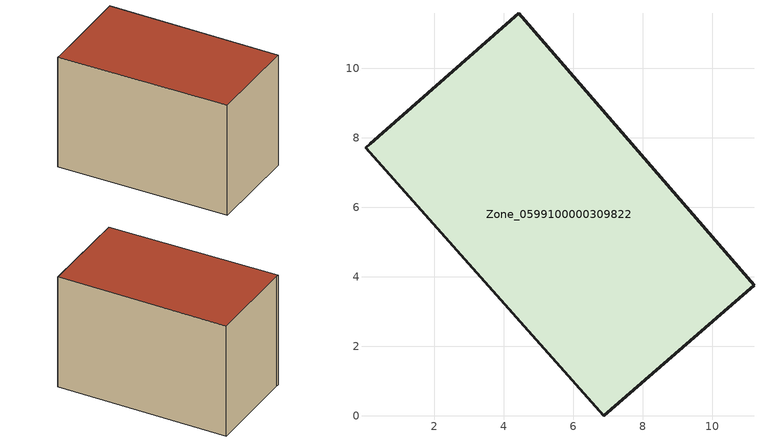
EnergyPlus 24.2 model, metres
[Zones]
Zone_0599100000309822
 floor ground (C_G): 11.2,3.76 6.88,0 0.02,7.72 0.16,7.83 4.42,11.58 z0
 wall outside (C_F): 11.2,3.76 4.42,11.58 0.16,7.83 0.02,7.72 6.88,0 11.2,3.76 z0:6.99
 roof outside (C_R): 6.88,0 11.2,3.76 4.42,11.58 0.16,7.83 0.02,7.72 z6.99
[BUILDING]
Pand.0599100000309822: North Axis=0; Terrain=City; Loads Convergence Tolerance Value=0.04; Temperature Convergence Tolerance Value=0.4; Solar Distribution=FullExterior; Maximum Number of Warmup Days=25; Minimum Number of Warmup Days=1
[Site:Location]
Rotterdam.The.Hague.AP_ZH_NLD Design_Conditions: Latitude=51.96; Longitude=4.45; Time Zone=1; Elevation=-4.5
[SITE:GROUNDTEMPERATURE:BUILDINGSURFACE]
18, 18, 18, 18, 18, 18, 18, 18, 18, 18, 18, 18
[MATERIAL] Thermal Absorptance=0.9; Solar Absorptance=0.7; Visible Absorptance=0.7
Name | Roughness | Thickness | Conductivity | Density | Specific Heat
G.TI.1946 | MediumSmooth | 0.15 | 1 | 540 | 1210
F.TI.1946 | Rough | 0.3 | 0.857143 | 1920 | 840
R.TI.1946 | MediumRough | 0.2 | 0.1 | 1500 | 1000
[CONSTRUCTION]
C_G: G.TI.1946
C_F: F.TI.1946
C_R: R.TI.1946
[ZONE]
Zone_0599100000309822: Type=1; Multiplier=1; Ceiling Height=Autocalculate; Volume=Autocalculate; Floor Area=autocalculate; Part of Total Floor Area=Yes
[ZONEINFILTRATION:DESIGNFLOWRATE]
Infil_Zone_0599100000309822: Zone or ZoneList or Space or SpaceList=Zone_0599100000309822; Schedule=AlwaysOn; Design Flow Rate Calculation Method=Flow/Area; Flow Rate per Floor Area=0.003; Constant Term Coefficient=1; Temperature Term Coefficient=0; Velocity Term Coefficient=0; Velocity Squared Term Coefficient=0
[HVACTEMPLATE:ZONE:IDEALLOADSAIRSYSTEM]
Zone_0599100000309822: Maximum Heating Supply Air Temperature=50; Minimum Cooling Supply Air Temperature=13; Maximum Heating Supply Air Humidity Ratio=0.0156; Minimum Cooling Supply Air Humidity Ratio=0.0077; Heating Limit=NoLimit; Cooling Limit=NoLimit; Dehumidification Control Type=ConstantSensibleHeatRatio; Cooling Sensible Heat Ratio=0.7; Dehumidification Setpoint=60; Humidification Control Type=None; Humidification Setpoint=30; Outdoor Air Method=None; Outdoor Air Flow Rate per Person=0.00944; Outdoor Air Flow Rate per Zone Floor Area=0; Outdoor Air Flow Rate per Zone=0; Demand Controlled Ventilation Type=None; Outdoor Air Economizer Type=NoEconomizer; Heat Recovery Type=None; Sensible Heat Recovery Effectiveness=0.7; Latent Heat Recovery Effectiveness=0.65
[ZONECONTROL:THERMOSTAT]
ThermostatControl_Zone_0599100000309822: Zone or ZoneList=Zone_0599100000309822; Control Type Schedule=DualSetpointControlType; Control 1=Thermostat_Zone_0599100000309822; Temperature Difference Between Cutout And Setpoint=0
[THERMOSTATSETPOINT:DUALSETPOINT]
Thermostat_Zone_0599100000309822: Heating Setpoint Temperature Schedule=HeatingSetpoint_Zone_0599100000309822; Cooling Setpoint Temperature Schedule=CoolingSetpoint_Zone_0599100000309822
[SCHEDULE:COMPACT]
HeatingSetpoint_Zone_0599100000309822: Through: 12/31, For: AllDays, Until: 24:00, 21
CoolingSetpoint_Zone_0599100000309822: Through: 12/31, For: AllDays, Until: 24:00, 24
DualSetpointControlType: Through: 12/31, For: AllDays, Until: 24:00, 4
AlwaysOn: Through: 12/31, For: AllDays, Until: 24:00, 1
